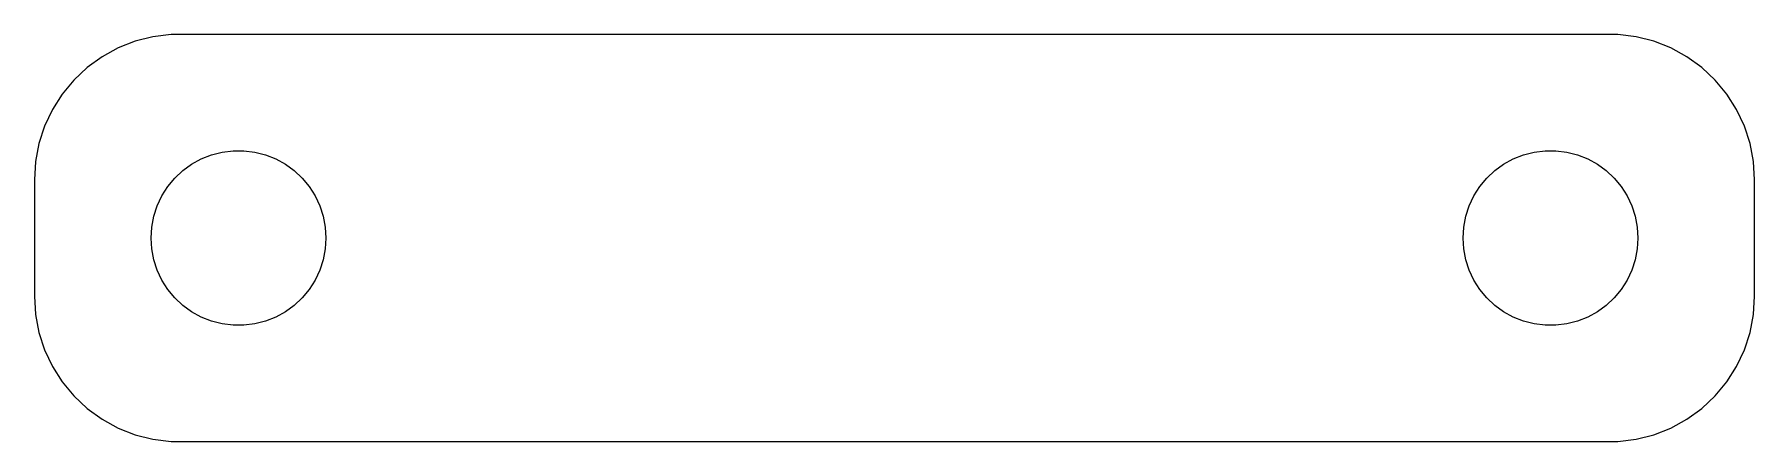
# Model space of a CAD drawing. Header units: metres. Extents: x -29.5 to 29.5, y 17 to 31.
import ezdxf

# ---------------------------------------------------------------- set-up
doc = ezdxf.new("R2010")
doc.units = ezdxf.units.M

msp = doc.modelspace()

# ---------------------------------------------------------------- linework, layer by layer
for p, q in [((-26.0451, 30.7553), (-26.6289, 30.5241)), ((-25.4369, 30.9114), (-26.0451, 30.7553)), ((-24.8139, 30.9901), (-25.4369, 30.9114)), ((24.8139, 30.9901), (-24.8139, 30.9901)), ((25.4369, 30.9114), (24.8139, 30.9901)), ((26.0451, 30.7553), (25.4369, 30.9114)), ((26.6289, 30.5241), (26.0451, 30.7553)), ((-27.1791, 30.2216), (-27.6871, 29.8526)), ((-26.6289, 30.5241), (-27.1791, 30.2216)), ((27.1791, 30.2216), (26.6289, 30.5241)), ((27.6871, 29.8526), (27.1791, 30.2216)), ((-27.6871, 29.8526), (-28.1448, 29.4227)), ((28.1448, 29.4227), (27.6871, 29.8526)), ((-28.5451, 28.9389), (-28.8815, 28.4088)), ((-28.1448, 29.4227), (-28.5451, 28.9389)), ((28.5451, 28.9389), (28.1448, 29.4227)), ((28.8815, 28.4088), (28.5451, 28.9389)), ((-28.8815, 28.4088), (-29.1489, 27.8406)), ((29.1489, 27.8406), (28.8815, 28.4088)), ((-29.1489, 27.8406), (-29.3429, 27.2434)), ((29.3429, 27.2434), (29.1489, 27.8406)), ((-29.3429, 27.2434), (-29.4606, 26.6267)), ((29.4606, 26.6267), (29.3429, 27.2434)), ((-29.4606, 26.6267), (-29.5, 26)), ((-24.1075, 26.533), (-23.7773, 26.7145)), ((-23.7773, 26.7145), (-23.427, 26.8532)), ((-23.427, 26.8532), (-23.0621, 26.9469)), ((-23.0621, 26.9469), (-22.6884, 26.9941)), ((-22.6884, 26.9941), (-22.3116, 26.9941)), ((-22.3116, 26.9941), (-21.9379, 26.9469)), ((-21.9379, 26.9469), (-21.5729, 26.8532)), ((-21.5729, 26.8532), (-21.2227, 26.7145)), ((-21.2227, 26.7145), (-20.8925, 26.533)), ((20.8925, 26.533), (21.2227, 26.7145)), ((21.2227, 26.7145), (21.5729, 26.8532)), ((21.5729, 26.8532), (21.9379, 26.9469)), ((21.9379, 26.9469), (22.3116, 26.9941)), ((22.3116, 26.9941), (22.6884, 26.9941)), ((22.6884, 26.9941), (23.0621, 26.9469)), ((23.0621, 26.9469), (23.427, 26.8532)), ((23.427, 26.8532), (23.7773, 26.7145)), ((23.7773, 26.7145), (24.1075, 26.533)), ((29.5, 26), (29.4606, 26.6267)), ((-29.5, 26), (-29.5, 22)), ((-24.927, 25.7634), (-24.6869, 26.0536)), ((-24.6869, 26.0536), (-24.4123, 26.3115)), ((-24.4123, 26.3115), (-24.1075, 26.533)), ((-20.8925, 26.533), (-20.5877, 26.3115)), ((-20.5877, 26.3115), (-20.3131, 26.0536)), ((-20.3131, 26.0536), (-20.0729, 25.7634)), ((20.0729, 25.7634), (20.3131, 26.0536)), ((20.3131, 26.0536), (20.5877, 26.3115)), ((20.5877, 26.3115), (20.8925, 26.533)), ((24.1075, 26.533), (24.4123, 26.3115)), ((24.4123, 26.3115), (24.6869, 26.0536)), ((24.6869, 26.0536), (24.927, 25.7634)), ((29.5, 22), (29.5, 26)), ((-25.2893, 25.1044), (-25.1289, 25.4453)), ((-25.1289, 25.4453), (-24.927, 25.7634)), ((-20.0729, 25.7634), (-19.8711, 25.4453)), ((-19.8711, 25.4453), (-19.7107, 25.1044)), ((19.7107, 25.1044), (19.8711, 25.4453)), ((19.8711, 25.4453), (20.0729, 25.7634)), ((24.927, 25.7634), (25.1289, 25.4453)), ((25.1289, 25.4453), (25.2893, 25.1044)), ((-25.4057, 24.7461), (-25.2893, 25.1044)), ((-19.7107, 25.1044), (-19.5942, 24.7461)), ((19.5942, 24.7461), (19.7107, 25.1044)), ((25.2893, 25.1044), (25.4057, 24.7461)), ((-25.5, 24), (-25.4763, 24.376)), ((-25.4763, 24.376), (-25.4057, 24.7461)), ((-19.5942, 24.7461), (-19.5237, 24.376)), ((-19.5237, 24.376), (-19.5, 24)), ((19.5, 24), (19.5237, 24.376)), ((19.5237, 24.376), (19.5942, 24.7461)), ((25.4057, 24.7461), (25.4763, 24.376)), ((25.4763, 24.376), (25.5, 24)), ((-25.4763, 23.624), (-25.5, 24)), ((-25.4057, 23.2539), (-25.4763, 23.624)), ((-19.5237, 23.624), (-19.5942, 23.2539)), ((-19.5, 24), (-19.5237, 23.624)), ((19.5237, 23.624), (19.5, 24)), ((19.5942, 23.2539), (19.5237, 23.624)), ((25.4763, 23.624), (25.4057, 23.2539)), ((25.5, 24), (25.4763, 23.624)), ((-25.2893, 22.8956), (-25.4057, 23.2539)), ((-19.5942, 23.2539), (-19.7107, 22.8956)), ((19.7107, 22.8956), (19.5942, 23.2539)), ((25.4057, 23.2539), (25.2893, 22.8956)), ((-25.1289, 22.5547), (-25.2893, 22.8956)), ((-24.927, 22.2366), (-25.1289, 22.5547)), ((-19.8711, 22.5547), (-20.0729, 22.2366)), ((-19.7107, 22.8956), (-19.8711, 22.5547)), ((19.8711, 22.5547), (19.7107, 22.8956)), ((20.0729, 22.2366), (19.8711, 22.5547)), ((25.1289, 22.5547), (24.927, 22.2366)), ((25.2893, 22.8956), (25.1289, 22.5547)), ((-29.5, 22), (-29.4606, 21.3733)), ((-24.6869, 21.9464), (-24.927, 22.2366)), ((-24.4123, 21.6885), (-24.6869, 21.9464)), ((-20.3131, 21.9464), (-20.5877, 21.6885)), ((-20.0729, 22.2366), (-20.3131, 21.9464)), ((20.3131, 21.9464), (20.0729, 22.2366)), ((20.5877, 21.6885), (20.3131, 21.9464)), ((24.6869, 21.9464), (24.4123, 21.6885)), ((24.927, 22.2366), (24.6869, 21.9464)), ((29.4606, 21.3733), (29.5, 22)), ((-29.4606, 21.3733), (-29.3429, 20.7566)), ((-24.1075, 21.467), (-24.4123, 21.6885)), ((-23.7773, 21.2855), (-24.1075, 21.467)), ((-23.427, 21.1468), (-23.7773, 21.2855)), ((-21.2227, 21.2855), (-21.5729, 21.1468)), ((-20.8925, 21.467), (-21.2227, 21.2855)), ((-20.5877, 21.6885), (-20.8925, 21.467)), ((20.8925, 21.467), (20.5877, 21.6885)), ((21.2227, 21.2855), (20.8925, 21.467)), ((21.5729, 21.1468), (21.2227, 21.2855)), ((23.7773, 21.2855), (23.427, 21.1468)), ((24.1075, 21.467), (23.7773, 21.2855)), ((24.4123, 21.6885), (24.1075, 21.467)), ((29.3429, 20.7566), (29.4606, 21.3733)), ((-29.3429, 20.7566), (-29.1489, 20.1594)), ((-23.0621, 21.0531), (-23.427, 21.1468)), ((-22.6884, 21.0059), (-23.0621, 21.0531)), ((-22.3116, 21.0059), (-22.6884, 21.0059)), ((-21.9379, 21.0531), (-22.3116, 21.0059)), ((-21.5729, 21.1468), (-21.9379, 21.0531)), ((21.9379, 21.0531), (21.5729, 21.1468)), ((22.3116, 21.0059), (21.9379, 21.0531)), ((22.6884, 21.0059), (22.3116, 21.0059)), ((23.0621, 21.0531), (22.6884, 21.0059)), ((23.427, 21.1468), (23.0621, 21.0531)), ((29.1489, 20.1594), (29.3429, 20.7566)), ((-29.1489, 20.1594), (-28.8815, 19.5912)), ((28.8815, 19.5912), (29.1489, 20.1594)), ((-28.8815, 19.5912), (-28.5451, 19.0611)), ((28.5451, 19.0611), (28.8815, 19.5912)), ((-28.5451, 19.0611), (-28.1448, 18.5773)), ((28.1448, 18.5773), (28.5451, 19.0611)), ((-28.1448, 18.5773), (-27.6871, 18.1474)), ((27.6871, 18.1474), (28.1448, 18.5773)), ((-27.6871, 18.1474), (-27.1791, 17.7784)), ((-27.1791, 17.7784), (-26.6289, 17.4759)), ((26.6289, 17.4759), (27.1791, 17.7784)), ((27.1791, 17.7784), (27.6871, 18.1474)), ((-26.6289, 17.4759), (-26.0451, 17.2447)), ((-26.0451, 17.2447), (-25.4369, 17.0886)), ((25.4369, 17.0886), (26.0451, 17.2447)), ((26.0451, 17.2447), (26.6289, 17.4759)), ((-25.4369, 17.0886), (-24.8139, 17.0099)), ((-24.8139, 17.0099), (24.8139, 17.0099)), ((24.8139, 17.0099), (25.4369, 17.0886))]:
    msp.add_line(p, q)

doc.saveas('drawing.dxf')
